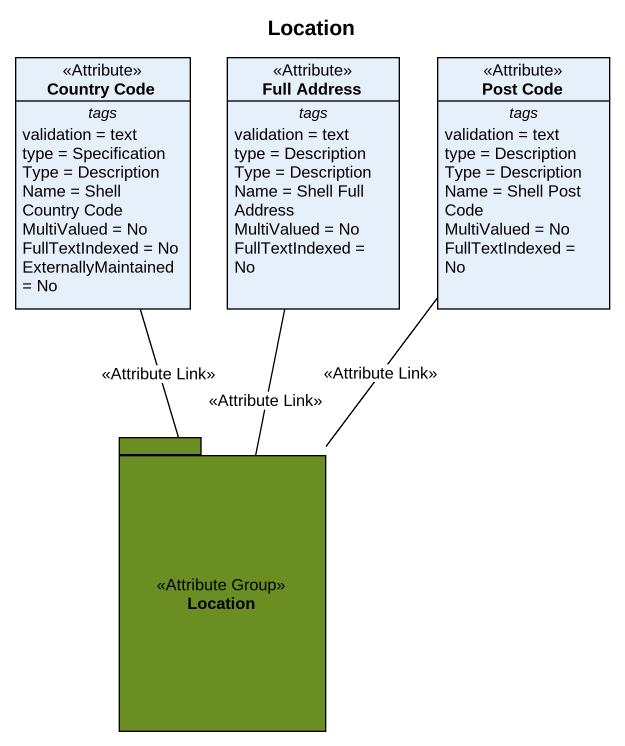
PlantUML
@startuml
title Location
hide circle
hide empty members
class "Country Code" as Country_Code <<Attribute>> {
  -- tags --
  validation = text
  type = Specification
  Type = Description
  Name = Shell Country Code
  MultiValued = No
  FullTextIndexed = No
  ExternallyMaintained = No
}
class "Full Address" as Full_Address <<Attribute>> {
  -- tags --
  validation = text
  type = Description
  Type = Description
  Name = Shell Full Address
  MultiValued = No
  FullTextIndexed = No
}
class "Post Code" as Post_Code <<Attribute>> {
  -- tags --
  validation = text
  type = Description
  Type = Description
  Name = Shell Post Code
  MultiValued = No
  FullTextIndexed = No
}
package Location <<Attribute Group>> #6B8E23 {
}
Location -up- Country_Code : <<Attribute Link>>
Location -up- Full_Address : <<Attribute Link>>
Location -up- Post_Code : <<Attribute Link>>
@enduml
